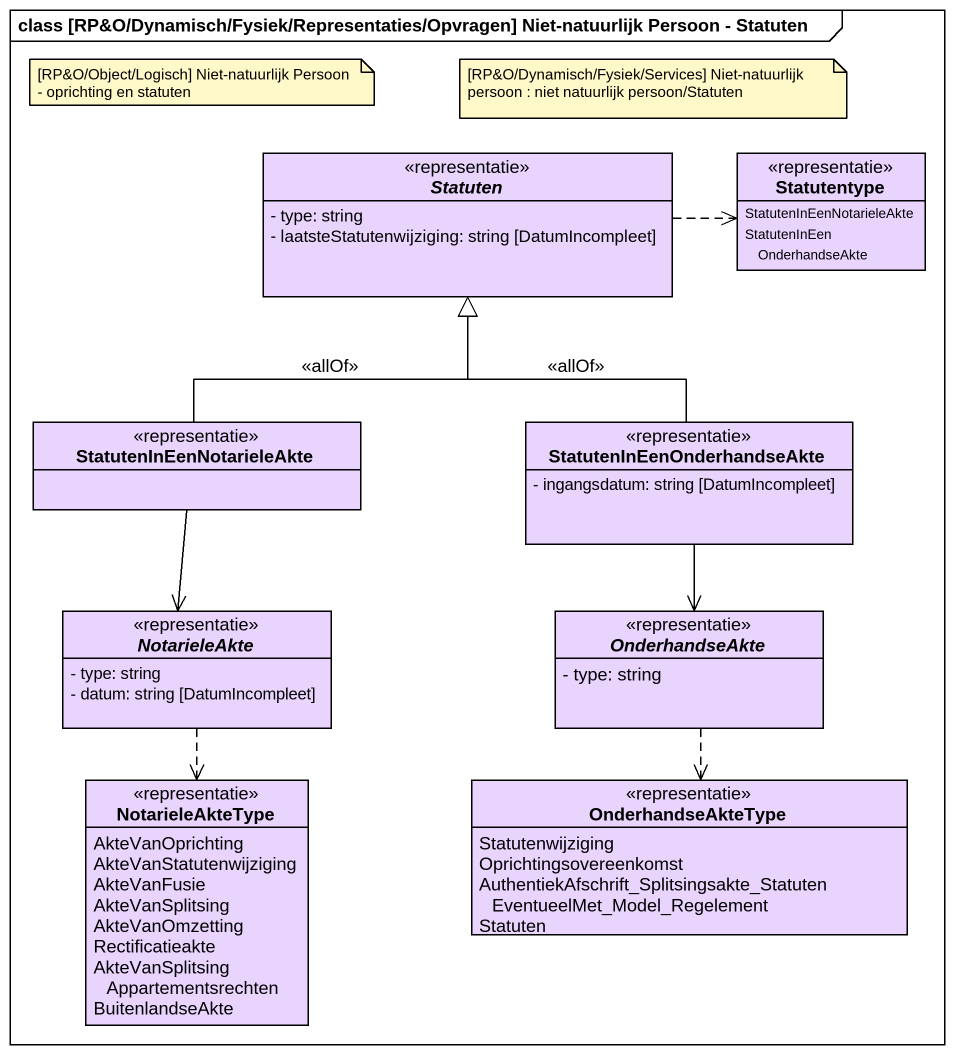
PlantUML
@startuml
mainframe class [RP&O/Dynamisch/Fysiek/Representaties/Opvragen] Niet-natuurlijk Persoon - Statuten
hide circle
hide empty members
skinparam classAttributeIconSize 0
abstract class Statuten <<representatie>> #E9D4FE {
  - type: string
  - laatsteStatutenwijziging: string [DatumIncompleet]
}
enum Statutentype <<representatie>> #E9D4FE {
  StatutenInEenNotarieleAkte
  StatutenInEenOnderhandseAkte
}
class StatutenInEenNotarieleAkte <<representatie>> #E9D4FE
class StatutenInEenOnderhandseAkte <<representatie>> #E9D4FE {
  - ingangsdatum: string [DatumIncompleet]
}
abstract class NotarieleAkte <<representatie>> #E9D4FE {
  - type: string
  - datum: string [DatumIncompleet]
}
abstract class OnderhandseAkte <<representatie>> #E9D4FE {
  - type: string
}
enum NotarieleAkteType <<representatie>> #E9D4FE {
  AkteVanOprichting
  AkteVanStatutenwijziging
  AkteVanFusie
  AkteVanSplitsing
  AkteVanOmzetting
  Rectificatieakte
  AkteVanSplitsingAppartementsrechten
  BuitenlandseAkte
}
enum OnderhandseAkteType <<representatie>> #E9D4FE {
  Statutenwijziging
  Oprichtingsovereenkomst
  AuthentiekAfschrift_Splitsingsakte_StatutenEventueelMet_Model_Regelement
  Statuten
}
Statuten .right.> Statutentype
StatutenInEenNotarieleAkte -up-|> Statuten : <<allOf>>
StatutenInEenNotarieleAkte --> NotarieleAkte
StatutenInEenOnderhandseAkte -up-|> Statuten : <<allOf>>
StatutenInEenOnderhandseAkte --> OnderhandseAkte
NotarieleAkte ..> NotarieleAkteType
OnderhandseAkte ..> OnderhandseAkteType
note as N1
  [RP&O/Object/Logisch] Niet-natuurlijk Persoon - oprichting en statuten
end note
note as N2
  [RP&O/Dynamisch/Fysiek/Services] Niet-natuurlijk persoon : niet natuurlijk persoon/Statuten
end note
@enduml
